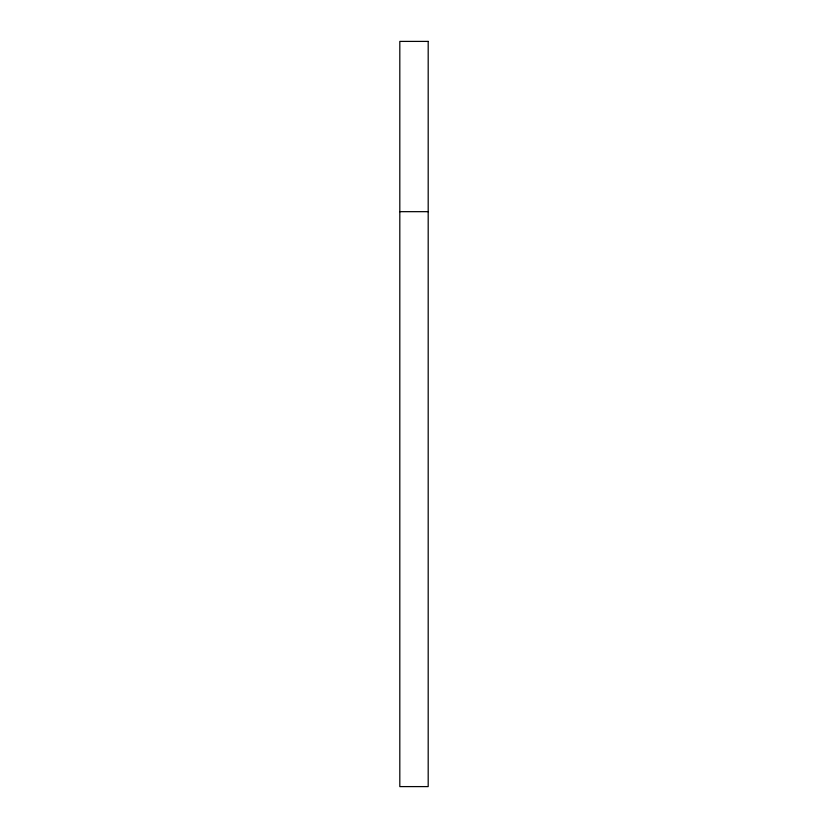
<?xml version="1.0" encoding="UTF-8"?>
<svg xmlns="http://www.w3.org/2000/svg" width="828" height="828" viewBox="0 0 828 828"><rect width="100%" height="100%" fill="white"/><g stroke="black" fill="none" stroke-linecap="round" stroke-linejoin="round"><path stroke-width="1.24" d="M399.81 211.668L428.19 211.668M428.19 41.4L399.81 41.4L399.81 786.6L428.19 786.6L428.19 41.4"/></g></svg>
